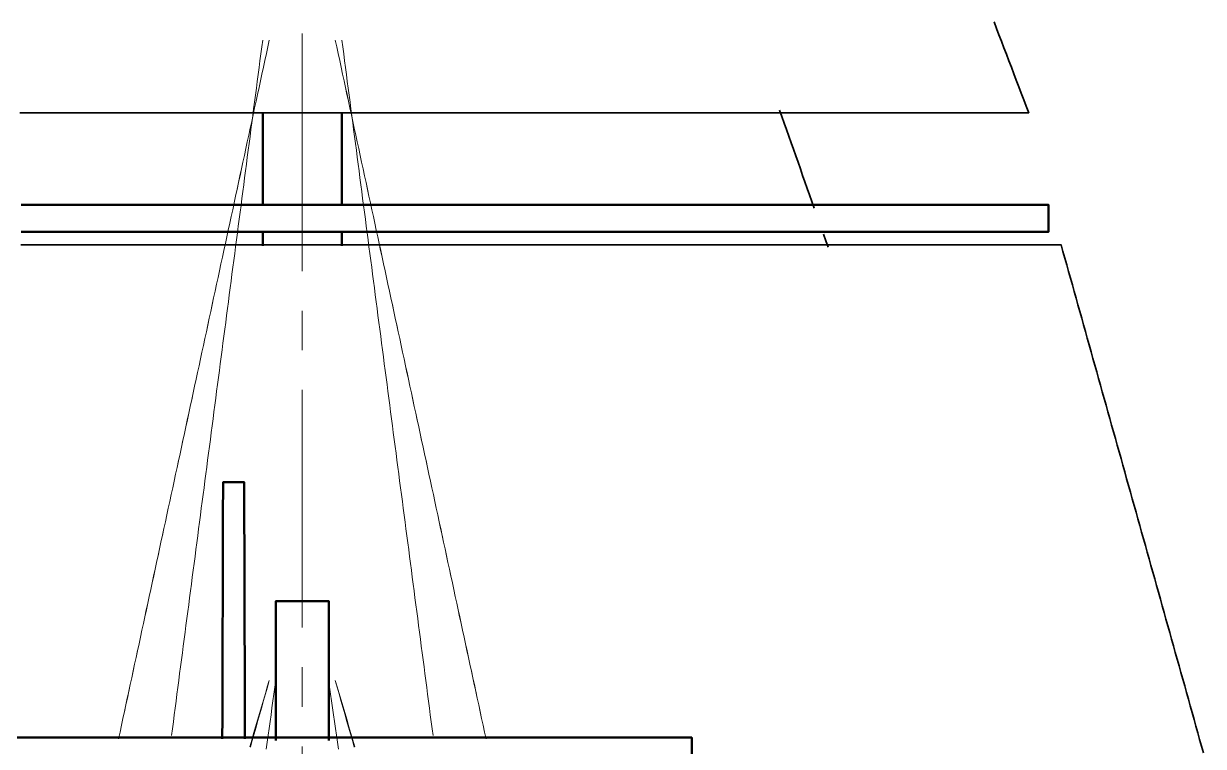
# Model space of a CAD drawing. Header units: millimetres. Extents: x 0 to 89100, y 0 to 63000.
# Drawn here: x 35390 to 44324, y 38999 to 44475 of the extents above; entities that cross this region are included whole.
import ezdxf

# ---------------------------------------------------------------- set-up
doc = ezdxf.new("R2010")
doc.units = ezdxf.units.MM
doc.header["$LTSCALE"] = 150
doc.linetypes.add('CL', pattern=[18, 12, -2, 2, -2])
for name, color, linetype, lineweight in [('中心線', 1, 'CL', 18), ('外形', 7, 'Continuous', 50), ('帆', 30, 'Continuous', 35), ('索具', 94, 'Continuous', 13)]:
    doc.layers.add(name, color=color, linetype=linetype, lineweight=lineweight)

msp = doc.modelspace()

# ---------------------------------------------------------------- linework, layer by layer
at = {"layer": '中心線'}
msp.add_line((37500, 12900), (37500, 55800), dxfattribs=at)
at = {"layer": '外形'}
for points in [[(37200, 43791.4), (37200, 43738.8), (37200, 43686.2), (37200, 43633.6), (37200, 43581), (37200, 43528.4), (37200, 43475.9), (37200, 43423.3), (37200, 43370.7), (37200, 43318.1), (37200, 43265.5), (37200, 43212.9), (37200, 43160.3), (37200, 43107.8)], [(37800, 43107.8), (37800, 43160.3), (37800, 43212.9), (37800, 43265.5), (37800, 43318.1), (37800, 43370.7), (37800, 43423.3), (37800, 43475.9), (37800, 43528.4), (37800, 43581), (37800, 43633.6), (37800, 43686.2), (37800, 43738.8), (37800, 43791.4)], [(35370.6, 43102), (35423.2, 43102), (35475.7, 43102), (35528.3, 43102), (35580.9, 43102), (35633.5, 43102), (35686.1, 43102), (35738.6, 43102), (35791.2, 43102), (35843.8, 43102), (35896.4, 43102), (35948.9, 43102), (36001.5, 43102), (36054.1, 43102), (36106.7, 43102), (36159.3, 43102), (36211.8, 43102), (36264.4, 43102), (36317, 43102), (36369.6, 43102), (36422.1, 43102), (36474.7, 43102), (36527.3, 43102), (36579.9, 43102), (36632.5, 43102), (36685, 43102), (36737.6, 43102), (36790.2, 43102), (36842.8, 43102), (36895.4, 43102), (36947.9, 43102), (37000.5, 43102), (37053.1, 43102), (37105.7, 43102), (37158.2, 43102), (37210.8, 43102), (37263.4, 43102), (37316, 43102), (37368.6, 43102), (37421.1, 43102), (37473.7, 43102), (37526.3, 43102), (37578.9, 43102), (37631.4, 43102), (37684, 43102), (37736.6, 43102), (37789.2, 43102), (37841.8, 43102), (37894.3, 43102), (37946.9, 43102), (37999.5, 43102), (38052.1, 43102), (38104.6, 43102), (38157.2, 43102), (38209.8, 43102), (38262.4, 43102), (38315, 43102), (38367.5, 43102), (38420.1, 43102), (38472.7, 43102), (38525.3, 43102), (38577.9, 43102), (38630.4, 43102), (38683, 43102), (38735.6, 43102), (38788.2, 43102), (38840.7, 43102), (38893.3, 43102), (38945.9, 43102), (38998.5, 43102), (39051.1, 43102), (39103.6, 43102), (39156.2, 43102), (39208.8, 43102), (39261.4, 43102), (39313.9, 43102), (39366.5, 43102), (39419.1, 43102), (39471.7, 43102), (39524.3, 43102), (39576.8, 43102), (39629.4, 43102), (39682, 43102), (39734.6, 43102), (39787.1, 43102), (39839.7, 43102), (39892.3, 43102), (39944.9, 43102), (39997.5, 43102), (40050, 43102), (40102.6, 43102), (40155.2, 43102), (40207.8, 43102), (40260.4, 43102), (40312.9, 43102), (40365.5, 43102), (40418.1, 43102), (40470.7, 43102), (40523.2, 43102), (40575.8, 43102), (40628.4, 43102), (40681, 43102), (40733.6, 43102), (40786.1, 43102), (40838.7, 43102), (40891.3, 43102), (40943.9, 43102), (40996.4, 43102), (41049, 43102), (41101.6, 43102), (41154.2, 43102), (41206.8, 43102), (41259.3, 43102), (41311.9, 43102), (41364.5, 43102), (41417.1, 43102), (41469.6, 43102), (41522.2, 43102), (41574.8, 43102), (41627.4, 43102), (41680, 43102), (41732.5, 43102), (41785.1, 43102), (41837.7, 43102), (41890.3, 43102), (41942.9, 43102), (41995.4, 43102), (42048, 43102), (42100.6, 43102), (42153.2, 43102), (42205.7, 43102), (42258.3, 43102), (42310.9, 43102), (42363.5, 43102), (42416.1, 43102), (42468.6, 43102), (42521.2, 43102), (42573.8, 43102), (42626.4, 43102), (42678.9, 43102), (42731.5, 43102), (42784.1, 43102), (42836.7, 43102), (42889.3, 43102), (42941.8, 43102), (42994.4, 43102), (43047, 43102), (43099.6, 43102), (43152.1, 43102), (43152.1, 43034), (43152.1, 42966), (43152.1, 42898), (43099.6, 42898), (43047, 42898), (42994.4, 42898), (42941.8, 42898), (42889.3, 42898), (42836.7, 42898), (42784.1, 42898), (42731.5, 42898), (42678.9, 42898), (42626.4, 42898), (42573.8, 42898), (42521.2, 42898), (42468.6, 42898), (42416.1, 42898), (42363.5, 42898), (42310.9, 42898), (42258.3, 42898), (42205.7, 42898), (42153.2, 42898), (42100.6, 42898), (42048, 42898), (41995.4, 42898), (41942.9, 42898), (41890.3, 42898), (41837.7, 42898), (41785.1, 42898), (41732.5, 42898), (41680, 42898), (41627.4, 42898), (41574.8, 42898), (41522.2, 42898), (41469.6, 42898), (41417.1, 42898), (41364.5, 42898), (41311.9, 42898), (41259.3, 42898), (41206.8, 42898), (41154.2, 42898), (41101.6, 42898), (41049, 42898), (40996.4, 42898), (40943.9, 42898), (40891.3, 42898), (40838.7, 42898), (40786.1, 42898), (40733.6, 42898), (40681, 42898), (40628.4, 42898), (40575.8, 42898), (40523.2, 42898), (40470.7, 42898), (40418.1, 42898), (40365.5, 42898), (40312.9, 42898), (40260.4, 42898), (40207.8, 42898), (40155.2, 42898), (40102.6, 42898), (40050, 42898), (39997.5, 42898), (39944.9, 42898), (39892.3, 42898), (39839.7, 42898), (39787.1, 42898), (39734.6, 42898), (39682, 42898), (39629.4, 42898), (39576.8, 42898), (39524.3, 42898), (39471.7, 42898), (39419.1, 42898), (39366.5, 42898), (39313.9, 42898), (39261.4, 42898), (39208.8, 42898), (39156.2, 42898), (39103.6, 42898), (39051.1, 42898), (38998.5, 42898), (38945.9, 42898), (38893.3, 42898), (38840.7, 42898), (38788.2, 42898), (38735.6, 42898), (38683, 42898), (38630.4, 42898), (38577.9, 42898), (38525.3, 42898), (38472.7, 42898), (38420.1, 42898), (38367.5, 42898), (38315, 42898), (38262.4, 42898), (38209.8, 42898), (38157.2, 42898), (38104.6, 42898), (38052.1, 42898), (37999.5, 42898), (37946.9, 42898), (37894.3, 42898), (37841.8, 42898), (37789.2, 42898), (37736.6, 42898), (37684, 42898), (37631.4, 42898), (37578.9, 42898), (37526.3, 42898), (37473.7, 42898), (37421.1, 42898), (37368.6, 42898), (37316, 42898), (37263.4, 42898), (37210.8, 42898), (37158.2, 42898), (37105.7, 42898), (37053.1, 42898), (37000.5, 42898), (36947.9, 42898), (36895.4, 42898), (36842.8, 42898), (36790.2, 42898), (36737.6, 42898), (36685, 42898), (36632.5, 42898), (36579.9, 42898), (36527.3, 42898), (36474.7, 42898), (36422.1, 42898), (36369.6, 42898), (36317, 42898), (36264.4, 42898), (36211.8, 42898), (36159.3, 42898), (36106.7, 42898), (36054.1, 42898), (36001.5, 42898), (35948.9, 42898), (35896.4, 42898), (35843.8, 42898), (35791.2, 42898), (35738.6, 42898), (35686.1, 42898), (35633.5, 42898), (35580.9, 42898), (35528.3, 42898), (35475.7, 42898), (35423.2, 42898), (35370.6, 42898)], [(37200, 42897.4), (37200, 42844.8), (37200, 42792.2)], [(37800, 42792.2), (37800, 42844.8), (37800, 42897.4)], [(37065.7, 39057.1), (37065.6, 39109.7), (37065.4, 39162.2), (37065.3, 39214.7), (37065.1, 39267.2), (37064.9, 39319.7), (37064.8, 39372.2), (37064.6, 39424.7), (37064.5, 39477.2), (37064.3, 39529.7), (37064.2, 39582.2), (37064, 39634.7), (37063.9, 39687.3), (37063.7, 39739.8), (37063.6, 39792.3), (37063.4, 39844.8), (37063.2, 39897.3), (37063.1, 39949.8), (37062.9, 40002.3), (37062.8, 40054.8), (37062.6, 40107.3), (37062.5, 40159.8), (37062.3, 40212.4), (37062.2, 40264.9), (37062, 40317.4), (37061.9, 40369.9), (37061.7, 40422.4), (37061.5, 40474.9), (37061.4, 40527.4), (37061.2, 40579.9), (37061.1, 40632.4), (37060.9, 40684.9), (37060.8, 40737.5), (37060.6, 40790), (37060.5, 40842.5), (37060.3, 40895), (37060.2, 40947.5), (37060, 41000), (37006.7, 41000), (36953.3, 41000), (36900, 41000), (36899.8, 40947.5), (36899.7, 40895), (36899.5, 40842.5), (36899.4, 40790), (36899.2, 40737.5), (36899.1, 40684.9), (36898.9, 40632.4), (36898.8, 40579.9), (36898.6, 40527.4), (36898.5, 40474.9), (36898.3, 40422.4), (36898.1, 40369.9), (36898, 40317.4), (36897.8, 40264.9), (36897.7, 40212.4), (36897.5, 40159.8), (36897.4, 40107.3), (36897.2, 40054.8), (36897.1, 40002.3), (36896.9, 39949.8), (36896.8, 39897.3), (36896.6, 39844.8), (36896.4, 39792.3), (36896.3, 39739.8), (36896.1, 39687.3), (36896, 39634.7), (36895.8, 39582.2), (36895.7, 39529.7), (36895.5, 39477.2), (36895.4, 39424.7), (36895.2, 39372.2), (36895.1, 39319.7), (36894.9, 39267.2), (36894.7, 39214.7), (36894.6, 39162.2), (36894.4, 39109.7), (36894.3, 39057.1)], [(37700, 39044.4), (37700, 39097.2), (37700, 39150), (37700, 39202.8), (37700, 39255.6), (37700, 39308.3), (37700, 39361.1), (37700, 39413.9), (37700, 39466.7), (37700, 39519.4), (37700, 39572.2), (37700, 39625), (37700, 39677.8), (37700, 39730.6), (37700, 39783.3), (37700, 39836.1), (37700, 39888.9), (37700, 39941.7), (37700, 39994.4), (37700, 40047.2), (37700, 40100), (37642.9, 40100), (37585.7, 40100), (37528.6, 40100), (37471.4, 40100), (37414.3, 40100), (37357.1, 40100), (37300, 40100), (37300, 40047.2), (37300, 39994.4), (37300, 39941.7), (37300, 39888.9), (37300, 39836.1), (37300, 39783.3), (37300, 39730.6), (37300, 39677.8), (37300, 39625), (37300, 39572.2), (37300, 39519.4), (37300, 39466.7), (37300, 39413.9), (37300, 39361.1), (37300, 39308.3), (37300, 39255.6), (37300, 39202.8), (37300, 39150), (37300, 39097.2), (37300, 39044.4)], [(35340.9, 39066), (35393.6, 39066), (35446.3, 39066), (35498.9, 39066), (35551.6, 39066), (35604.2, 39066), (35656.9, 39066), (35709.6, 39066), (35762.2, 39066), (35814.9, 39066), (35867.5, 39066), (35920.2, 39066), (35972.9, 39066), (36025.5, 39066), (36078.2, 39066), (36130.8, 39066), (36183.5, 39066), (36236.2, 39066), (36288.8, 39066), (36341.5, 39066), (36394.1, 39066), (36446.8, 39066), (36499.5, 39066), (36552.1, 39066), (36604.8, 39066), (36657.4, 39066), (36710.1, 39066), (36762.8, 39066), (36815.4, 39066), (36868.1, 39066), (36920.7, 39066), (36973.4, 39066), (37026.1, 39066), (37078.7, 39066), (37131.4, 39066), (37184, 39066), (37236.7, 39066), (37289.4, 39066), (37342, 39066), (37394.7, 39066), (37447.3, 39066), (37500, 39066), (37552.7, 39066), (37605.3, 39066), (37658, 39066), (37710.6, 39066), (37763.3, 39066), (37816, 39066), (37868.6, 39066), (37921.3, 39066), (37973.9, 39066), (38026.6, 39066), (38079.3, 39066), (38131.9, 39066), (38184.6, 39066), (38237.2, 39066), (38289.9, 39066), (38342.6, 39066), (38395.2, 39066), (38447.9, 39066), (38500.5, 39066), (38553.2, 39066), (38605.9, 39066), (38658.5, 39066), (38711.2, 39066), (38763.8, 39066), (38816.5, 39066), (38869.2, 39066), (38921.8, 39066), (38974.5, 39066), (39027.1, 39066), (39079.8, 39066), (39132.5, 39066), (39185.1, 39066), (39237.8, 39066), (39290.4, 39066), (39343.1, 39066), (39395.8, 39066), (39448.4, 39066), (39501.1, 39066), (39553.7, 39066), (39606.4, 39066), (39659.1, 39066), (39711.7, 39066), (39764.4, 39066), (39817, 39066), (39869.7, 39066), (39922.3, 39066), (39975, 39066), (40027.7, 39066), (40080.3, 39066), (40133, 39066), (40185.6, 39066), (40238.3, 39066), (40291, 39066), (40343.6, 39066), (40396.3, 39066), (40448.9, 39066), (40448.9, 39000), (40448.9, 38934)]]:
    msp.add_lwpolyline(points, dxfattribs=at)
at = {"layer": '帆'}
for points in [[(42738.3, 44488.1), (42757, 44439), (42775.8, 44389.8), (42794.5, 44340.7), (42813.2, 44291.5), (42832, 44242.4), (42850.7, 44193.2), (42869.5, 44144.1), (42888.2, 44094.9), (42907, 44045.8), (42925.7, 43996.6), (42944.5, 43947.5), (42963.2, 43898.3), (42981.9, 43849.2), (43000.7, 43800), (42948, 43800), (42895.3, 43800), (42842.6, 43800), (42789.9, 43800), (42737.2, 43800), (42684.5, 43800), (42631.9, 43800), (42579.2, 43800), (42526.5, 43800), (42473.8, 43800), (42421.1, 43800), (42368.4, 43800), (42315.7, 43800), (42263, 43800), (42210.3, 43800), (42157.7, 43800), (42105, 43800), (42052.3, 43800), (41999.6, 43800), (41946.9, 43800), (41894.2, 43800), (41841.5, 43800), (41788.8, 43800), (41736.1, 43800), (41683.5, 43800), (41630.8, 43800), (41578.1, 43800), (41525.4, 43800), (41472.7, 43800), (41420, 43800), (41367.3, 43800), (41314.6, 43800), (41261.9, 43800), (41209.3, 43800), (41156.6, 43800), (41103.9, 43800), (41051.2, 43800), (40998.5, 43800), (40945.8, 43800), (40893.1, 43800), (40840.4, 43800), (40787.7, 43800), (40735, 43800), (40682.4, 43800), (40629.7, 43800), (40577, 43800), (40524.3, 43800), (40471.6, 43800), (40418.9, 43800), (40366.2, 43800), (40313.5, 43800), (40260.8, 43800), (40208.2, 43800), (40155.5, 43800), (40102.8, 43800), (40050.1, 43800), (39997.4, 43800), (39944.7, 43800), (39892, 43800), (39839.3, 43800), (39786.6, 43800), (39734, 43800), (39681.3, 43800), (39628.6, 43800), (39575.9, 43800), (39523.2, 43800), (39470.5, 43800), (39417.8, 43800), (39365.1, 43800), (39312.4, 43800), (39259.8, 43800), (39207.1, 43800), (39154.4, 43800), (39101.7, 43800), (39049, 43800), (38996.3, 43800), (38943.6, 43800), (38890.9, 43800), (38838.2, 43800), (38785.5, 43800), (38732.9, 43800), (38680.2, 43800), (38627.5, 43800), (38574.8, 43800), (38522.1, 43800), (38469.4, 43800), (38416.7, 43800), (38364, 43800), (38311.3, 43800), (38258.7, 43800), (38206, 43800), (38153.3, 43800), (38100.6, 43800), (38047.9, 43800), (37995.2, 43800), (37942.5, 43800), (37889.8, 43800), (37837.1, 43800), (37784.5, 43800), (37731.8, 43800), (37679.1, 43800), (37626.4, 43800), (37573.7, 43800), (37521, 43800), (37468.3, 43800), (37415.6, 43800), (37362.9, 43800), (37310.3, 43800), (37257.6, 43800), (37204.9, 43800), (37152.2, 43800), (37099.5, 43800), (37046.8, 43800), (36994.1, 43800), (36941.4, 43800), (36888.7, 43800), (36836, 43800), (36783.4, 43800), (36730.7, 43800), (36678, 43800), (36625.3, 43800), (36572.6, 43800), (36519.9, 43800), (36467.2, 43800), (36414.5, 43800), (36361.8, 43800), (36309.2, 43800), (36256.5, 43800), (36203.8, 43800), (36151.1, 43800), (36098.4, 43800), (36045.7, 43800), (35993, 43800), (35940.3, 43800), (35887.6, 43800), (35835, 43800), (35782.3, 43800), (35729.6, 43800), (35676.9, 43800), (35624.2, 43800), (35571.5, 43800), (35518.8, 43800), (35466.1, 43800), (35413.4, 43800), (35360.8, 43800)], [(41114.2, 43820.4), (41131.7, 43770.9), (41149.2, 43721.4), (41166.7, 43671.8), (41184.2, 43622.3), (41201.7, 43572.8), (41219.2, 43523.3), (41236.7, 43473.8), (41254.2, 43424.3), (41271.7, 43374.8), (41289.2, 43325.2), (41306.7, 43275.7), (41324.2, 43226.2), (41341.7, 43176.7), (41359.2, 43127.2), (41376.7, 43077.7)], [(35368.5, 42800), (35421, 42800), (35473.5, 42800), (35526, 42800), (35578.5, 42800), (35631.1, 42800), (35683.6, 42800), (35736.1, 42800), (35788.6, 42800), (35841.1, 42800), (35893.7, 42800), (35946.2, 42800), (35998.7, 42800), (36051.2, 42800), (36103.7, 42800), (36156.3, 42800), (36208.8, 42800), (36261.3, 42800), (36313.8, 42800), (36366.3, 42800), (36418.9, 42800), (36471.4, 42800), (36523.9, 42800), (36576.4, 42800), (36628.9, 42800), (36681.5, 42800), (36734, 42800), (36786.5, 42800), (36839, 42800), (36891.5, 42800), (36944.1, 42800), (36996.6, 42800), (37049.1, 42800), (37101.6, 42800), (37154.1, 42800), (37206.7, 42800), (37259.2, 42800), (37311.7, 42800), (37364.2, 42800), (37416.7, 42800), (37469.3, 42800), (37521.8, 42800), (37574.3, 42800), (37626.8, 42800), (37679.3, 42800), (37731.8, 42800), (37784.4, 42800), (37836.9, 42800), (37889.4, 42800), (37941.9, 42800), (37994.4, 42800), (38047, 42800), (38099.5, 42800), (38152, 42800), (38204.5, 42800), (38257, 42800), (38309.6, 42800), (38362.1, 42800), (38414.6, 42800), (38467.1, 42800), (38519.6, 42800), (38572.2, 42800), (38624.7, 42800), (38677.2, 42800), (38729.7, 42800), (38782.2, 42800), (38834.8, 42800), (38887.3, 42800), (38939.8, 42800), (38992.3, 42800), (39044.8, 42800), (39097.4, 42800), (39149.9, 42800), (39202.4, 42800), (39254.9, 42800), (39307.4, 42800), (39360, 42800), (39412.5, 42800), (39465, 42800), (39517.5, 42800), (39570, 42800), (39622.6, 42800), (39675.1, 42800), (39727.6, 42800), (39780.1, 42800), (39832.6, 42800), (39885.2, 42800), (39937.7, 42800), (39990.2, 42800), (40042.7, 42800), (40095.2, 42800), (40147.8, 42800), (40200.3, 42800), (40252.8, 42800), (40305.3, 42800), (40357.8, 42800), (40410.4, 42800), (40462.9, 42800), (40515.4, 42800), (40567.9, 42800), (40620.4, 42800), (40673, 42800), (40725.5, 42800), (40778, 42800), (40830.5, 42800), (40883, 42800), (40935.6, 42800), (40988.1, 42800), (41040.6, 42800), (41093.1, 42800), (41145.6, 42800), (41198.2, 42800), (41250.7, 42800), (41303.2, 42800), (41355.7, 42800), (41408.2, 42800), (41460.8, 42800), (41513.3, 42800), (41565.8, 42800), (41618.3, 42800), (41670.8, 42800), (41723.4, 42800), (41775.9, 42800), (41828.4, 42800), (41880.9, 42800), (41933.4, 42800), (41986, 42800), (42038.5, 42800), (42091, 42800), (42143.5, 42800), (42196, 42800), (42248.6, 42800), (42301.1, 42800), (42353.6, 42800), (42406.1, 42800), (42458.6, 42800), (42511.2, 42800), (42563.7, 42800), (42616.2, 42800), (42668.7, 42800), (42721.2, 42800), (42773.7, 42800), (42826.3, 42800), (42878.8, 42800), (42931.3, 42800), (42983.8, 42800), (43036.3, 42800), (43088.9, 42800), (43141.4, 42800), (43193.9, 42800), (43246.4, 42800), (43260.6, 42749.4), (43274.8, 42698.7), (43289, 42648.1), (43303.1, 42597.4), (43317.3, 42546.8), (43331.5, 42496.2), (43345.7, 42445.5), (43359.8, 42394.9), (43374, 42344.2), (43388.2, 42293.6), (43402.4, 42242.9), (43416.6, 42192.3), (43430.7, 42141.7), (43444.9, 42091), (43459.1, 42040.4), (43473.3, 41989.7), (43487.4, 41939.1), (43501.6, 41888.5), (43515.8, 41837.8), (43530, 41787.2), (43544.2, 41736.5), (43558.3, 41685.9), (43572.5, 41635.3), (43586.7, 41584.6), (43600.9, 41534), (43615, 41483.3), (43629.2, 41432.7), (43643.4, 41382.1), (43657.6, 41331.4), (43671.8, 41280.8), (43685.9, 41230.1), (43700.1, 41179.5), (43714.3, 41128.8), (43728.5, 41078.2), (43742.6, 41027.6), (43756.8, 40976.9), (43771, 40926.3), (43785.2, 40875.6), (43799.4, 40825), (43813.5, 40774.4), (43827.7, 40723.7), (43841.9, 40673.1), (43856.1, 40622.4), (43870.2, 40571.8), (43884.4, 40521.2), (43898.6, 40470.5), (43912.8, 40419.9), (43927, 40369.2), (43941.1, 40318.6), (43955.3, 40267.9), (43969.5, 40217.3), (43983.7, 40166.7), (43997.8, 40116), (44012, 40065.4), (44026.2, 40014.7), (44040.4, 39964.1), (44054.6, 39913.5), (44068.7, 39862.8), (44082.9, 39812.2), (44097.1, 39761.5), (44111.3, 39710.9), (44125.4, 39660.3), (44139.6, 39609.6), (44153.8, 39559), (44168, 39508.3), (44182.2, 39457.7), (44196.3, 39407.1), (44210.5, 39356.4), (44224.7, 39305.8), (44238.9, 39255.1), (44253, 39204.5), (44267.2, 39153.8), (44281.4, 39103.2), (44295.6, 39052.6), (44309.8, 39001.9), (44323.9, 38951.3)], [(41446.7, 42879.6), (41464.2, 42830.1), (41481.7, 42780.6)]]:
    msp.add_lwpolyline(points, dxfattribs=at)
at = {"layer": '索具'}
for points in [[(37250, 44350), (37238.9, 44298.6), (37227.8, 44247.2), (37216.8, 44195.8), (37205.7, 44144.4), (37194.6, 44093), (37183.5, 44041.6), (37172.4, 43990.2), (37161.3, 43938.9), (37150.3, 43887.5), (37139.2, 43836.1), (37128.1, 43784.7), (37117, 43733.3), (37105.9, 43681.9), (37094.8, 43630.5), (37083.8, 43579.1), (37072.7, 43527.7), (37061.6, 43476.3), (37050.5, 43424.9), (37039.4, 43373.5), (37028.3, 43322.1), (37017.3, 43270.7), (37006.2, 43219.3), (36995.1, 43167.9), (36984, 43116.6), (36972.9, 43065.2), (36961.8, 43013.8), (36950.8, 42962.4), (36939.7, 42911), (36928.6, 42859.6), (36917.5, 42808.2), (36906.4, 42756.8), (36895.4, 42705.4), (36884.3, 42654), (36873.2, 42602.6), (36862.1, 42551.2), (36851, 42499.8), (36839.9, 42448.4), (36828.9, 42397), (36817.8, 42345.7), (36806.7, 42294.3), (36795.6, 42242.9), (36784.5, 42191.5), (36773.4, 42140.1), (36762.4, 42088.7), (36751.3, 42037.3), (36740.2, 41985.9), (36729.1, 41934.5), (36718, 41883.1), (36706.9, 41831.7), (36695.9, 41780.3), (36684.8, 41728.9), (36673.7, 41677.5), (36662.6, 41626.1), (36651.5, 41574.7), (36640.4, 41523.4), (36629.4, 41472), (36618.3, 41420.6), (36607.2, 41369.2), (36596.1, 41317.8), (36585, 41266.4), (36574, 41215), (36562.9, 41163.6), (36551.8, 41112.2), (36540.7, 41060.8), (36529.6, 41009.4), (36518.5, 40958), (36507.5, 40906.6), (36496.4, 40855.2), (36485.3, 40803.8), (36474.2, 40752.5), (36463.1, 40701.1), (36452, 40649.7), (36441, 40598.3), (36429.9, 40546.9), (36418.8, 40495.5), (36407.7, 40444.1), (36396.6, 40392.7), (36385.5, 40341.3), (36374.5, 40289.9), (36363.4, 40238.5), (36352.3, 40187.1), (36341.2, 40135.7), (36330.1, 40084.3), (36319, 40032.9), (36308, 39981.5), (36296.9, 39930.2), (36285.8, 39878.8), (36274.7, 39827.4), (36263.6, 39776), (36252.6, 39724.6), (36241.5, 39673.2), (36230.4, 39621.8), (36219.3, 39570.4), (36208.2, 39519), (36197.1, 39467.6), (36186.1, 39416.2), (36175, 39364.8), (36163.9, 39313.4), (36152.8, 39262), (36141.7, 39210.6), (36130.6, 39159.3), (36119.6, 39107.9), (36108.5, 39056.5)], [(37250, 44350), (37238.9, 44298.6), (37227.8, 44247.2), (37216.8, 44195.8), (37205.7, 44144.5), (37194.6, 44093.1), (37183.5, 44041.7), (37172.4, 43990.3), (37161.4, 43938.9), (37150.3, 43887.5), (37139.2, 43836.1), (37128.1, 43784.8), (37117, 43733.4), (37106, 43682), (37094.9, 43630.6), (37083.8, 43579.2), (37072.7, 43527.8), (37061.6, 43476.4), (37050.5, 43425.1), (37039.5, 43373.7), (37028.4, 43322.3), (37017.3, 43270.9), (37006.2, 43219.5), (36995.1, 43168.1), (36984.1, 43116.7), (36973, 43065.3), (36961.9, 43014), (36950.8, 42962.6), (36939.7, 42911.2), (36928.7, 42859.8), (36917.6, 42808.4), (36906.5, 42757), (36895.4, 42705.6), (36884.3, 42654.3), (36873.3, 42602.9), (36862.2, 42551.5), (36851.1, 42500.1), (36840, 42448.7), (36828.9, 42397.3), (36817.9, 42345.9), (36806.8, 42294.6), (36795.7, 42243.2), (36784.6, 42191.8), (36773.5, 42140.4), (36762.5, 42089), (36751.4, 42037.6), (36740.3, 41986.2), (36729.2, 41934.9), (36718.1, 41883.5), (36707.1, 41832.1), (36696, 41780.7), (36684.9, 41729.3), (36673.8, 41677.9), (36662.7, 41626.5), (36651.6, 41575.2), (36640.6, 41523.8), (36629.5, 41472.4), (36618.4, 41421), (36607.3, 41369.6), (36596.2, 41318.2), (36585.2, 41266.8), (36574.1, 41215.4), (36563, 41164.1), (36551.9, 41112.7), (36540.8, 41061.3), (36529.8, 41009.9), (36518.7, 40958.5), (36507.6, 40907.1), (36496.5, 40855.7), (36485.4, 40804.4), (36474.4, 40753), (36463.3, 40701.6), (36452.2, 40650.2), (36441.1, 40598.8), (36430, 40547.4), (36419, 40496), (36407.9, 40444.7), (36396.8, 40393.3), (36385.7, 40341.9), (36374.6, 40290.5), (36363.6, 40239.1), (36352.5, 40187.7), (36341.4, 40136.3), (36330.3, 40085), (36319.2, 40033.6), (36308.2, 39982.2), (36297.1, 39930.8), (36286, 39879.4), (36274.9, 39828), (36263.8, 39776.6), (36252.7, 39725.3), (36241.7, 39673.9), (36230.6, 39622.5), (36219.5, 39571.1), (36208.4, 39519.7), (36197.3, 39468.3), (36186.3, 39416.9), (36175.2, 39365.5), (36164.1, 39314.2), (36153, 39262.8), (36141.9, 39211.4), (36130.9, 39160), (36119.8, 39108.6), (36108.7, 39057.2)], [(36509.9, 39081.6), (36516.8, 39133.8), (36523.6, 39185.9), (36530.4, 39238.1), (36537.3, 39290.3), (36544.1, 39342.4), (36550.9, 39394.6), (36557.8, 39446.8), (36564.6, 39498.9), (36571.4, 39551.1), (36578.2, 39603.2), (36585.1, 39655.4), (36591.9, 39707.6), (36598.7, 39759.7), (36605.6, 39811.9), (36612.4, 39864.1), (36619.2, 39916.2), (36626.1, 39968.4), (36632.9, 40020.5), (36639.7, 40072.7), (36646.6, 40124.9), (36653.4, 40177), (36660.2, 40229.2), (36667.1, 40281.4), (36673.9, 40333.5), (36680.7, 40385.7), (36687.6, 40437.8), (36694.4, 40490), (36701.2, 40542.2), (36708.1, 40594.3), (36714.9, 40646.5), (36721.7, 40698.6), (36728.6, 40750.8), (36735.4, 40803), (36742.2, 40855.1), (36749.1, 40907.3), (36755.9, 40959.5), (36762.7, 41011.6), (36769.6, 41063.8), (36776.4, 41115.9), (36783.2, 41168.1), (36790.1, 41220.3), (36796.9, 41272.4), (36803.7, 41324.6), (36810.6, 41376.8), (36817.4, 41428.9), (36824.2, 41481.1), (36831, 41533.2), (36837.9, 41585.4), (36844.7, 41637.6), (36851.5, 41689.7), (36858.4, 41741.9), (36865.2, 41794.1), (36872, 41846.2), (36878.9, 41898.4), (36885.7, 41950.5), (36892.5, 42002.7), (36899.4, 42054.9), (36906.2, 42107), (36913, 42159.2), (36919.9, 42211.4), (36926.7, 42263.5), (36933.5, 42315.7), (36940.4, 42367.8), (36947.2, 42420), (36954, 42472.2), (36960.9, 42524.3), (36967.7, 42576.5), (36974.5, 42628.6), (36981.4, 42680.8), (36988.2, 42733), (36995, 42785.1), (37001.9, 42837.3), (37008.7, 42889.5), (37015.5, 42941.6), (37022.4, 42993.8), (37029.2, 43045.9), (37036, 43098.1), (37042.9, 43150.3), (37049.7, 43202.4), (37056.5, 43254.6), (37063.4, 43306.8), (37070.2, 43358.9), (37077, 43411.1), (37083.8, 43463.2), (37090.7, 43515.4), (37097.5, 43567.6), (37104.3, 43619.7), (37111.2, 43671.9), (37118, 43724.1), (37124.8, 43776.2), (37131.7, 43828.4), (37138.5, 43880.5), (37145.3, 43932.7), (37152.2, 43984.9), (37159, 44037), (37165.8, 44089.2), (37172.7, 44141.4), (37179.5, 44193.5), (37186.3, 44245.7), (37193.2, 44297.8), (37200, 44350)], [(36509.9, 39081.6), (36516.8, 39133.8), (36523.6, 39185.9), (36530.4, 39238.1), (36537.3, 39290.3), (36544.1, 39342.4), (36550.9, 39394.6), (36557.8, 39446.8), (36564.6, 39498.9), (36571.4, 39551.1), (36578.2, 39603.2), (36585.1, 39655.4), (36591.9, 39707.6), (36598.7, 39759.7), (36605.6, 39811.9), (36612.4, 39864.1), (36619.2, 39916.2), (36626.1, 39968.4), (36632.9, 40020.5), (36639.7, 40072.7), (36646.6, 40124.9), (36653.4, 40177), (36660.2, 40229.2), (36667.1, 40281.4), (36673.9, 40333.5), (36680.7, 40385.7), (36687.6, 40437.8), (36694.4, 40490), (36701.2, 40542.2), (36708.1, 40594.3), (36714.9, 40646.5), (36721.7, 40698.6), (36728.6, 40750.8), (36735.4, 40803), (36742.2, 40855.1), (36749.1, 40907.3), (36755.9, 40959.5), (36762.7, 41011.6), (36769.6, 41063.8), (36776.4, 41115.9), (36783.2, 41168.1), (36790.1, 41220.3), (36796.9, 41272.4), (36803.7, 41324.6), (36810.6, 41376.8), (36817.4, 41428.9), (36824.2, 41481.1), (36831, 41533.2), (36837.9, 41585.4), (36844.7, 41637.6), (36851.5, 41689.7), (36858.4, 41741.9), (36865.2, 41794.1), (36872, 41846.2), (36878.9, 41898.4), (36885.7, 41950.5), (36892.5, 42002.7), (36899.4, 42054.9), (36906.2, 42107), (36913, 42159.2), (36919.9, 42211.4), (36926.7, 42263.5), (36933.5, 42315.7), (36940.4, 42367.8), (36947.2, 42420), (36954, 42472.2), (36960.9, 42524.3), (36967.7, 42576.5), (36974.5, 42628.6), (36981.4, 42680.8), (36988.2, 42733), (36995, 42785.1), (37001.9, 42837.3), (37008.7, 42889.5), (37015.5, 42941.6), (37022.4, 42993.8), (37029.2, 43045.9), (37036, 43098.1), (37042.9, 43150.3), (37049.7, 43202.4), (37056.5, 43254.6), (37063.4, 43306.8), (37070.2, 43358.9), (37077, 43411.1), (37083.8, 43463.2), (37090.7, 43515.4), (37097.5, 43567.6), (37104.3, 43619.7), (37111.2, 43671.9), (37118, 43724.1), (37124.8, 43776.2), (37131.7, 43828.4), (37138.5, 43880.5), (37145.3, 43932.7), (37152.2, 43984.9), (37159, 44037), (37165.8, 44089.2), (37172.7, 44141.4), (37179.5, 44193.5), (37186.3, 44245.7), (37193.2, 44297.8), (37200, 44350)], [(36509.9, 39081.6), (36516.8, 39133.8), (36523.6, 39185.9), (36530.4, 39238.1), (36537.3, 39290.3), (36544.1, 39342.4), (36550.9, 39394.6), (36557.8, 39446.8), (36564.6, 39498.9), (36571.4, 39551.1), (36578.2, 39603.2), (36585.1, 39655.4), (36591.9, 39707.6), (36598.7, 39759.7), (36605.6, 39811.9), (36612.4, 39864.1), (36619.2, 39916.2), (36626.1, 39968.4), (36632.9, 40020.5), (36639.7, 40072.7), (36646.6, 40124.9), (36653.4, 40177), (36660.2, 40229.2), (36667.1, 40281.4), (36673.9, 40333.5), (36680.7, 40385.7), (36687.6, 40437.8), (36694.4, 40490), (36701.2, 40542.2), (36708.1, 40594.3), (36714.9, 40646.5), (36721.7, 40698.6), (36728.6, 40750.8), (36735.4, 40803), (36742.2, 40855.1), (36749.1, 40907.3), (36755.9, 40959.5), (36762.7, 41011.6), (36769.6, 41063.8), (36776.4, 41115.9), (36783.2, 41168.1), (36790.1, 41220.3), (36796.9, 41272.4), (36803.7, 41324.6), (36810.6, 41376.8), (36817.4, 41428.9), (36824.2, 41481.1), (36831, 41533.2), (36837.9, 41585.4), (36844.7, 41637.6), (36851.5, 41689.7), (36858.4, 41741.9), (36865.2, 41794.1), (36872, 41846.2), (36878.9, 41898.4), (36885.7, 41950.5), (36892.5, 42002.7), (36899.4, 42054.9), (36906.2, 42107), (36913, 42159.2), (36919.9, 42211.4), (36926.7, 42263.5), (36933.5, 42315.7), (36940.4, 42367.8), (36947.2, 42420), (36954, 42472.2), (36960.9, 42524.3), (36967.7, 42576.5), (36974.5, 42628.6), (36981.4, 42680.8), (36988.2, 42733), (36995, 42785.1), (37001.9, 42837.3), (37008.7, 42889.5), (37015.5, 42941.6), (37022.4, 42993.8), (37029.2, 43045.9), (37036, 43098.1), (37042.9, 43150.3), (37049.7, 43202.4), (37056.5, 43254.6), (37063.4, 43306.8), (37070.2, 43358.9), (37077, 43411.1), (37083.8, 43463.2), (37090.7, 43515.4), (37097.5, 43567.6), (37104.3, 43619.7), (37111.2, 43671.9), (37118, 43724.1), (37124.8, 43776.2), (37131.7, 43828.4), (37138.5, 43880.5), (37145.3, 43932.7), (37152.2, 43984.9), (37159, 44037), (37165.8, 44089.2), (37172.7, 44141.4), (37179.5, 44193.5), (37186.3, 44245.7), (37193.2, 44297.8), (37200, 44350)], [(37750, 44350), (37761.1, 44298.6), (37772.2, 44247.2), (37783.2, 44195.8), (37794.3, 44144.5), (37805.4, 44093.1), (37816.5, 44041.7), (37827.6, 43990.3), (37838.6, 43938.9), (37849.7, 43887.5), (37860.8, 43836.1), (37871.9, 43784.8), (37883, 43733.4), (37894, 43682), (37905.1, 43630.6), (37916.2, 43579.2), (37927.3, 43527.8), (37938.4, 43476.4), (37949.5, 43425.1), (37960.5, 43373.7), (37971.6, 43322.3), (37982.7, 43270.9), (37993.8, 43219.5), (38004.9, 43168.1), (38015.9, 43116.7), (38027, 43065.3), (38038.1, 43014), (38049.2, 42962.6), (38060.3, 42911.2), (38071.3, 42859.8), (38082.4, 42808.4), (38093.5, 42757), (38104.6, 42705.6), (38115.7, 42654.3), (38126.7, 42602.9), (38137.8, 42551.5), (38148.9, 42500.1), (38160, 42448.7), (38171.1, 42397.3), (38182.1, 42345.9), (38193.2, 42294.6), (38204.3, 42243.2), (38215.4, 42191.8), (38226.5, 42140.4), (38237.5, 42089), (38248.6, 42037.6), (38259.7, 41986.2), (38270.8, 41934.9), (38281.9, 41883.5), (38292.9, 41832.1), (38304, 41780.7), (38315.1, 41729.3), (38326.2, 41677.9), (38337.3, 41626.5), (38348.4, 41575.2), (38359.4, 41523.8), (38370.5, 41472.4), (38381.6, 41421), (38392.7, 41369.6), (38403.8, 41318.2), (38414.8, 41266.8), (38425.9, 41215.4), (38437, 41164.1), (38448.1, 41112.7), (38459.2, 41061.3), (38470.2, 41009.9), (38481.3, 40958.5), (38492.4, 40907.1), (38503.5, 40855.7), (38514.6, 40804.4), (38525.6, 40753), (38536.7, 40701.6), (38547.8, 40650.2), (38558.9, 40598.8), (38570, 40547.4), (38581, 40496), (38592.1, 40444.7), (38603.2, 40393.3), (38614.3, 40341.9), (38625.4, 40290.5), (38636.4, 40239.1), (38647.5, 40187.7), (38658.6, 40136.3), (38669.7, 40085), (38680.8, 40033.6), (38691.8, 39982.2), (38702.9, 39930.8), (38714, 39879.4), (38725.1, 39828), (38736.2, 39776.6), (38747.3, 39725.3), (38758.3, 39673.9), (38769.4, 39622.5), (38780.5, 39571.1), (38791.6, 39519.7), (38802.7, 39468.3), (38813.7, 39416.9), (38824.8, 39365.5), (38835.9, 39314.2), (38847, 39262.8), (38858.1, 39211.4), (38869.1, 39160), (38880.2, 39108.6), (38891.3, 39057.2)], [(37750, 44350), (37761.1, 44298.6), (37772.2, 44247.2), (37783.2, 44195.8), (37794.3, 44144.4), (37805.4, 44093), (37816.5, 44041.6), (37827.6, 43990.2), (37838.7, 43938.9), (37849.7, 43887.5), (37860.8, 43836.1), (37871.9, 43784.7), (37883, 43733.3), (37894.1, 43681.9), (37905.2, 43630.5), (37916.2, 43579.1), (37927.3, 43527.7), (37938.4, 43476.3), (37949.5, 43424.9), (37960.6, 43373.5), (37971.7, 43322.1), (37982.7, 43270.7), (37993.8, 43219.3), (38004.9, 43167.9), (38016, 43116.6), (38027.1, 43065.2), (38038.2, 43013.8), (38049.2, 42962.4), (38060.3, 42911), (38071.4, 42859.6), (38082.5, 42808.2), (38093.6, 42756.8), (38104.6, 42705.4), (38115.7, 42654), (38126.8, 42602.6), (38137.9, 42551.2), (38149, 42499.8), (38160.1, 42448.4), (38171.1, 42397), (38182.2, 42345.7), (38193.3, 42294.3), (38204.4, 42242.9), (38215.5, 42191.5), (38226.6, 42140.1), (38237.6, 42088.7), (38248.7, 42037.3), (38259.8, 41985.9), (38270.9, 41934.5), (38282, 41883.1), (38293.1, 41831.7), (38304.1, 41780.3), (38315.2, 41728.9), (38326.3, 41677.5), (38337.4, 41626.1), (38348.5, 41574.7), (38359.6, 41523.4), (38370.6, 41472), (38381.7, 41420.6), (38392.8, 41369.2), (38403.9, 41317.8), (38415, 41266.4), (38426, 41215), (38437.1, 41163.6), (38448.2, 41112.2), (38459.3, 41060.8), (38470.4, 41009.4), (38481.5, 40958), (38492.5, 40906.6), (38503.6, 40855.2), (38514.7, 40803.8), (38525.8, 40752.5), (38536.9, 40701.1), (38548, 40649.7), (38559, 40598.3), (38570.1, 40546.9), (38581.2, 40495.5), (38592.3, 40444.1), (38603.4, 40392.7), (38614.5, 40341.3), (38625.5, 40289.9), (38636.6, 40238.5), (38647.7, 40187.1), (38658.8, 40135.7), (38669.9, 40084.3), (38681, 40032.9), (38692, 39981.5), (38703.1, 39930.2), (38714.2, 39878.8), (38725.3, 39827.4), (38736.4, 39776), (38747.4, 39724.6), (38758.5, 39673.2), (38769.6, 39621.8), (38780.7, 39570.4), (38791.8, 39519), (38802.9, 39467.6), (38813.9, 39416.2), (38825, 39364.8), (38836.1, 39313.4), (38847.2, 39262), (38858.3, 39210.6), (38869.4, 39159.3), (38880.4, 39107.9), (38891.5, 39056.5)], [(38490.1, 39081.6), (38483.2, 39133.8), (38476.4, 39185.9), (38469.6, 39238.1), (38462.7, 39290.3), (38455.9, 39342.4), (38449.1, 39394.6), (38442.2, 39446.8), (38435.4, 39498.9), (38428.6, 39551.1), (38421.8, 39603.2), (38414.9, 39655.4), (38408.1, 39707.6), (38401.3, 39759.7), (38394.4, 39811.9), (38387.6, 39864.1), (38380.8, 39916.2), (38373.9, 39968.4), (38367.1, 40020.5), (38360.3, 40072.7), (38353.4, 40124.9), (38346.6, 40177), (38339.8, 40229.2), (38332.9, 40281.4), (38326.1, 40333.5), (38319.3, 40385.7), (38312.4, 40437.8), (38305.6, 40490), (38298.8, 40542.2), (38291.9, 40594.3), (38285.1, 40646.5), (38278.3, 40698.6), (38271.4, 40750.8), (38264.6, 40803), (38257.8, 40855.1), (38250.9, 40907.3), (38244.1, 40959.5), (38237.3, 41011.6), (38230.4, 41063.8), (38223.6, 41115.9), (38216.8, 41168.1), (38209.9, 41220.3), (38203.1, 41272.4), (38196.3, 41324.6), (38189.4, 41376.8), (38182.6, 41428.9), (38175.8, 41481.1), (38169, 41533.2), (38162.1, 41585.4), (38155.3, 41637.6), (38148.5, 41689.7), (38141.6, 41741.9), (38134.8, 41794.1), (38128, 41846.2), (38121.1, 41898.4), (38114.3, 41950.5), (38107.5, 42002.7), (38100.6, 42054.9), (38093.8, 42107), (38087, 42159.2), (38080.1, 42211.4), (38073.3, 42263.5), (38066.5, 42315.7), (38059.6, 42367.8), (38052.8, 42420), (38046, 42472.2), (38039.1, 42524.3), (38032.3, 42576.5), (38025.5, 42628.6), (38018.6, 42680.8), (38011.8, 42733), (38005, 42785.1), (37998.1, 42837.3), (37991.3, 42889.5), (37984.5, 42941.6), (37977.6, 42993.8), (37970.8, 43045.9), (37964, 43098.1), (37957.1, 43150.3), (37950.3, 43202.4), (37943.5, 43254.6), (37936.6, 43306.8), (37929.8, 43358.9), (37923, 43411.1), (37916.2, 43463.2), (37909.3, 43515.4), (37902.5, 43567.6), (37895.7, 43619.7), (37888.8, 43671.9), (37882, 43724.1), (37875.2, 43776.2), (37868.3, 43828.4), (37861.5, 43880.5), (37854.7, 43932.7), (37847.8, 43984.9), (37841, 44037), (37834.2, 44089.2), (37827.3, 44141.4), (37820.5, 44193.5), (37813.7, 44245.7), (37806.8, 44297.8), (37800, 44350)], [(38490.1, 39081.6), (38483.2, 39133.8), (38476.4, 39185.9), (38469.6, 39238.1), (38462.7, 39290.3), (38455.9, 39342.4), (38449.1, 39394.6), (38442.2, 39446.8), (38435.4, 39498.9), (38428.6, 39551.1), (38421.8, 39603.2), (38414.9, 39655.4), (38408.1, 39707.6), (38401.3, 39759.7), (38394.4, 39811.9), (38387.6, 39864.1), (38380.8, 39916.2), (38373.9, 39968.4), (38367.1, 40020.5), (38360.3, 40072.7), (38353.4, 40124.9), (38346.6, 40177), (38339.8, 40229.2), (38332.9, 40281.4), (38326.1, 40333.5), (38319.3, 40385.7), (38312.4, 40437.8), (38305.6, 40490), (38298.8, 40542.2), (38291.9, 40594.3), (38285.1, 40646.5), (38278.3, 40698.6), (38271.4, 40750.8), (38264.6, 40803), (38257.8, 40855.1), (38250.9, 40907.3), (38244.1, 40959.5), (38237.3, 41011.6), (38230.4, 41063.8), (38223.6, 41115.9), (38216.8, 41168.1), (38209.9, 41220.3), (38203.1, 41272.4), (38196.3, 41324.6), (38189.4, 41376.8), (38182.6, 41428.9), (38175.8, 41481.1), (38169, 41533.2), (38162.1, 41585.4), (38155.3, 41637.6), (38148.5, 41689.7), (38141.6, 41741.9), (38134.8, 41794.1), (38128, 41846.2), (38121.1, 41898.4), (38114.3, 41950.5), (38107.5, 42002.7), (38100.6, 42054.9), (38093.8, 42107), (38087, 42159.2), (38080.1, 42211.4), (38073.3, 42263.5), (38066.5, 42315.7), (38059.6, 42367.8), (38052.8, 42420), (38046, 42472.2), (38039.1, 42524.3), (38032.3, 42576.5), (38025.5, 42628.6), (38018.6, 42680.8), (38011.8, 42733), (38005, 42785.1), (37998.1, 42837.3), (37991.3, 42889.5), (37984.5, 42941.6), (37977.6, 42993.8), (37970.8, 43045.9), (37964, 43098.1), (37957.1, 43150.3), (37950.3, 43202.4), (37943.5, 43254.6), (37936.6, 43306.8), (37929.8, 43358.9), (37923, 43411.1), (37916.2, 43463.2), (37909.3, 43515.4), (37902.5, 43567.6), (37895.7, 43619.7), (37888.8, 43671.9), (37882, 43724.1), (37875.2, 43776.2), (37868.3, 43828.4), (37861.5, 43880.5), (37854.7, 43932.7), (37847.8, 43984.9), (37841, 44037), (37834.2, 44089.2), (37827.3, 44141.4), (37820.5, 44193.5), (37813.7, 44245.7), (37806.8, 44297.8), (37800, 44350)], [(38490.1, 39081.6), (38483.2, 39133.8), (38476.4, 39185.9), (38469.6, 39238.1), (38462.7, 39290.3), (38455.9, 39342.4), (38449.1, 39394.6), (38442.2, 39446.8), (38435.4, 39498.9), (38428.6, 39551.1), (38421.8, 39603.2), (38414.9, 39655.4), (38408.1, 39707.6), (38401.3, 39759.7), (38394.4, 39811.9), (38387.6, 39864.1), (38380.8, 39916.2), (38373.9, 39968.4), (38367.1, 40020.5), (38360.3, 40072.7), (38353.4, 40124.9), (38346.6, 40177), (38339.8, 40229.2), (38332.9, 40281.4), (38326.1, 40333.5), (38319.3, 40385.7), (38312.4, 40437.8), (38305.6, 40490), (38298.8, 40542.2), (38291.9, 40594.3), (38285.1, 40646.5), (38278.3, 40698.6), (38271.4, 40750.8), (38264.6, 40803), (38257.8, 40855.1), (38250.9, 40907.3), (38244.1, 40959.5), (38237.3, 41011.6), (38230.4, 41063.8), (38223.6, 41115.9), (38216.8, 41168.1), (38209.9, 41220.3), (38203.1, 41272.4), (38196.3, 41324.6), (38189.4, 41376.8), (38182.6, 41428.9), (38175.8, 41481.1), (38169, 41533.2), (38162.1, 41585.4), (38155.3, 41637.6), (38148.5, 41689.7), (38141.6, 41741.9), (38134.8, 41794.1), (38128, 41846.2), (38121.1, 41898.4), (38114.3, 41950.5), (38107.5, 42002.7), (38100.6, 42054.9), (38093.8, 42107), (38087, 42159.2), (38080.1, 42211.4), (38073.3, 42263.5), (38066.5, 42315.7), (38059.6, 42367.8), (38052.8, 42420), (38046, 42472.2), (38039.1, 42524.3), (38032.3, 42576.5), (38025.5, 42628.6), (38018.6, 42680.8), (38011.8, 42733), (38005, 42785.1), (37998.1, 42837.3), (37991.3, 42889.5), (37984.5, 42941.6), (37977.6, 42993.8), (37970.8, 43045.9), (37964, 43098.1), (37957.1, 43150.3), (37950.3, 43202.4), (37943.5, 43254.6), (37936.6, 43306.8), (37929.8, 43358.9), (37923, 43411.1), (37916.2, 43463.2), (37909.3, 43515.4), (37902.5, 43567.6), (37895.7, 43619.7), (37888.8, 43671.9), (37882, 43724.1), (37875.2, 43776.2), (37868.3, 43828.4), (37861.5, 43880.5), (37854.7, 43932.7), (37847.8, 43984.9), (37841, 44037), (37834.2, 44089.2), (37827.3, 44141.4), (37820.5, 44193.5), (37813.7, 44245.7), (37806.8, 44297.8), (37800, 44350)], [(37250, 39500), (37235.2, 39449.6), (37220.4, 39399.2), (37205.7, 39348.8), (37190.9, 39298.4), (37176.1, 39248), (37161.3, 39197.6), (37146.5, 39147.2), (37131.7, 39096.8), (37117, 39046.4), (37102.2, 38996)], [(37250, 39500), (37235.7, 39449.4), (37221.3, 39398.9), (37207, 39348.3), (37192.7, 39297.8), (37178.3, 39247.2), (37164, 39196.7), (37149.7, 39146.1), (37135.3, 39095.6), (37121, 39045), (37106.7, 38994.5)], [(37226.5, 38979.7), (37233.9, 39031.7), (37241.2, 39083.7), (37248.6, 39135.8), (37255.9, 39187.8), (37263.3, 39239.8), (37270.6, 39291.9), (37278, 39343.9), (37285.3, 39395.9), (37292.7, 39448), (37300, 39500)], [(37226.5, 38979.7), (37233.9, 39031.7), (37241.2, 39083.7), (37248.6, 39135.8), (37255.9, 39187.8), (37263.3, 39239.8), (37270.6, 39291.9), (37278, 39343.9), (37285.3, 39395.9), (37292.7, 39448), (37300, 39500)], [(37226.5, 38979.7), (37233.9, 39031.7), (37241.2, 39083.7), (37248.6, 39135.8), (37255.9, 39187.8), (37263.3, 39239.8), (37270.6, 39291.9), (37278, 39343.9), (37285.3, 39395.9), (37292.7, 39448), (37300, 39500)], [(37773.5, 38979.7), (37766.1, 39031.7), (37758.8, 39083.7), (37751.4, 39135.8), (37744.1, 39187.8), (37736.7, 39239.8), (37729.4, 39291.9), (37722, 39343.9), (37714.7, 39395.9), (37707.3, 39448), (37700, 39500)], [(37773.5, 38979.7), (37766.1, 39031.7), (37758.8, 39083.7), (37751.4, 39135.8), (37744.1, 39187.8), (37736.7, 39239.8), (37729.4, 39291.9), (37722, 39343.9), (37714.7, 39395.9), (37707.3, 39448), (37700, 39500)], [(37773.5, 38979.7), (37766.1, 39031.7), (37758.8, 39083.7), (37751.4, 39135.8), (37744.1, 39187.8), (37736.7, 39239.8), (37729.4, 39291.9), (37722, 39343.9), (37714.7, 39395.9), (37707.3, 39448), (37700, 39500)], [(37750, 39500), (37764.8, 39449.6), (37779.6, 39399.2), (37794.3, 39348.8), (37809.1, 39298.4), (37823.9, 39248), (37838.7, 39197.6), (37853.5, 39147.2), (37868.3, 39096.8), (37883, 39046.4), (37897.8, 38996)], [(37750, 39500), (37764.3, 39449.4), (37778.7, 39398.9), (37793, 39348.3), (37807.3, 39297.8), (37821.7, 39247.2), (37836, 39196.7), (37850.3, 39146.1), (37864.7, 39095.6), (37879, 39045), (37893.3, 38994.5)]]:
    msp.add_lwpolyline(points, dxfattribs=at)

doc.saveas('drawing.dxf')
